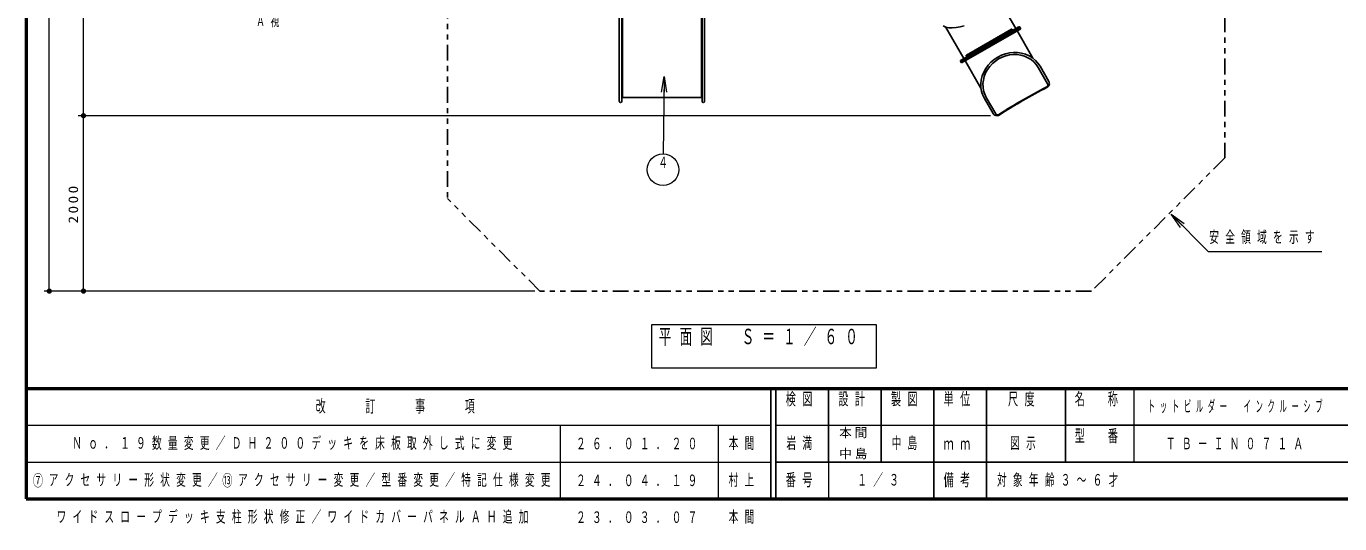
# Model space of a CAD drawing. Units: millimetres on the paper, scale 1:60. Extents: x -385 to 0, y -594 to 267.
# Drawn here: x -385 to -135.4, y -4.7 to 89.8 of the extents above; entities that cross this region are included whole.
import ezdxf
from ezdxf.enums import TextEntityAlignment as Align

# ---------------------------------------------------------------- set-up
doc = ezdxf.new("R2010")
doc.units = ezdxf.units.MM
doc.linetypes.add('USER1', pattern=[4.5, 2.5, -2])
doc.linetypes.add('USER3', pattern=[8, 3, -1, 1, -1, 1, -1])
for name, color, linetype, lineweight in [('1_60', 7, 'Continuous', 25), ('CLASS1', 7, 'Continuous', 25), ('NAKAMURA図枠', 7, 'Continuous', 13)]:
    doc.layers.add(name, color=color, linetype=linetype, lineweight=lineweight)
doc.layers.add('図面情報', color=7, linetype='Continuous')
doc.styles.add('ＭＳ ゴシック', font='')
doc.styles.get('ＭＳ ゴシック').set_extended_font_data('MS Gothic')

# ---------------------------------------------------------------- blocks, each defined once
blk = doc.blocks.new('filled_dot')
at = {"color": 0, "linetype": 'Continuous', "lineweight": -2, "const_width": 1.25}
blk.add_lwpolyline([(-0.625, 0, 1), (0.625, 0, 1)], format="xyb", close=True, dxfattribs=at)

msp = doc.modelspace()

# ---------------------------------------------------------------- linework, layer by layer
at = {"layer": '1_60', "lineweight": 13}
for p, q in [((-380.626, 39.484), (-380.626, 241.025)), ((-374.126, 72.817), (-374.126, 211.025)), ((-264.283, 77.307), (-263.745, 80.3)), ((-263.745, 80.3), (-263.934, 65.55)), ((-263.745, 80.3), (-263.783, 77.3)), ((-263.745, 80.3), (-263.283, 77.294)), ((-201.753, 72.817), (-375.126, 72.817)), ((-374.126, 39.484), (-374.126, 72.817)), ((-165.637, 51.601), (-167.404, 54.076)), ((-167.404, 54.076), (-164.93, 52.308)), ((-167.404, 54.076), (-165.283, 51.955)), ((-288.361, 39.484), (-381.626, 39.484)), ((-266.173, 33.059), (-266.173, 24.925)), ((-223.373, 33.059), (-266.173, 33.059)), ((-223.373, 24.925), (-223.373, 33.059)), ((-266.173, 24.925), (-223.373, 24.925))]:
    msp.add_line(p, q, dxfattribs=at)
at = {"layer": '1_60', "color": 2, "linetype": 'USER3'}
for p, q in [((-157.211, 123.666), (-157.211, 64.782)), ((-304.934, 110.281), (-304.934, 57.058)), ((-157.211, 64.782), (-182.508, 39.484)), ((-287.361, 39.484), (-304.934, 57.058)), ((-182.508, 39.484), (-287.361, 39.484))]:
    msp.add_line(p, q, dxfattribs=at)
at = {"layer": '1_60', "color": 190}
for p, q in [((-272.279, 75.548), (-272.279, 117.698)), ((-271.825, 75.548), (-271.825, 117.698)), ((-256.558, 75.548), (-256.558, 117.698)), ((-256.105, 75.548), (-256.105, 117.698))]:
    msp.add_line(p, q, dxfattribs=at)
at = {"layer": '1_60', "color": 94}
for p, q in [((-271.702, 76.215), (-271.702, 117.698)), ((-256.682, 76.215), (-256.682, 117.698)), ((-271.825, 76.132), (-271.785, 76.132)), ((-256.558, 76.132), (-256.598, 76.132))]:
    msp.add_line(p, q, dxfattribs=at)
at = {"layer": '1_60', "color": 140}
for p, q in [((-196.927, 89.381), (-200.395, 95.387)), ((-206.8, 83.681), (-210.268, 89.687)), ((-196.451, 89.656), (-207.277, 83.406)), ((-195.985, 89.348), (-207.243, 82.848)), ((-196.334, 89.454), (-207.16, 83.204)), ((-196.855, 89.423), (-206.872, 83.639)), ((-196.307, 89.739), (-196.855, 89.423)), ((-193.667, 83.734), (-196.811, 89.179)), ((-196.334, 89.454), (-196.393, 89.555)), ((-196.193, 89.709), (-195.985, 89.348)), ((-207.451, 83.209), (-207.243, 82.848)), ((-207.421, 83.323), (-206.872, 83.639)), ((-207.16, 83.204), (-207.218, 83.305)), ((-203.54, 78.034), (-206.684, 83.479)), ((-192.664, 81.997), (-190.872, 78.894)), ((-192.303, 82.205), (-190.655, 79.35)), ((-202.898, 76.088), (-201.249, 73.233)), ((-202.537, 76.297), (-200.745, 73.193))]:
    msp.add_line(p, q, dxfattribs=at)
at = {"layer": '1_60'}
for p, q in [((-197.735, 89.28), (-206.309, 84.33)), ((-206.151, 84.056), (-197.577, 89.006)), ((-197.559, 89.074), (-197.667, 89.262)), ((-206.327, 84.262), (-206.219, 84.074)), ((-256.682, 76.287), (-271.702, 76.287))]:
    msp.add_line(p, q, dxfattribs=at)
at = {"layer": '1_60', "color": 140, "linetype": 'USER1', "lineweight": 13}
for p, q in [((-196.236, 89.549), (-196.086, 89.29)), ((-207.292, 83.166), (-207.142, 82.906))]:
    msp.add_line(p, q, dxfattribs=at)
at = {"layer": '1_60', "color": 140}
for points in [[(-210.697, 89.87), (-210.21, 89.668), (-209.635, 89.549), (-208.985, 89.513), (-208.273, 89.563), (-207.514, 89.696), (-206.723, 89.911)], [(-192.303, 82.205), (-192.71, 82.804), (-193.199, 83.34), (-193.765, 83.805), (-194.396, 84.19), (-195.081, 84.489), (-195.81, 84.696), (-196.57, 84.808), (-197.347, 84.824), (-198.128, 84.742), (-198.9, 84.564), (-199.651, 84.294), (-200.366, 83.936), (-201.034, 83.496), (-201.643, 82.981), (-202.182, 82.401), (-202.644, 81.765), (-203.019, 81.085), (-203.302, 80.371), (-203.487, 79.636), (-203.571, 78.893), (-203.553, 78.154), (-203.433, 77.432), (-203.213, 76.74), (-202.898, 76.088)], [(-192.664, 81.997), (-193.043, 82.555), (-193.499, 83.055), (-194.026, 83.488), (-194.614, 83.846), (-195.253, 84.125), (-195.932, 84.318), (-196.64, 84.423), (-197.364, 84.437), (-198.092, 84.361), (-198.812, 84.195), (-199.511, 83.944), (-200.177, 83.61), (-200.8, 83.2), (-201.367, 82.72), (-201.87, 82.179), (-202.3, 81.587), (-202.65, 80.953), (-202.913, 80.287), (-203.086, 79.603), (-203.164, 78.91), (-203.147, 78.222), (-203.036, 77.549), (-202.831, 76.904), (-202.537, 76.297)]]:
    msp.add_lwpolyline(points, dxfattribs=at)
at = {"layer": '1_60', "lineweight": 13}
msp.add_lwpolyline([(-167.404, 54.076), (-160.327, 46.999), (-138.733, 46.999)], dxfattribs=at)
msp.add_circle((-263.972, 62.55), 3, dxfattribs=at)
at = {"layer": '1_60'}
for centre, start, end in [((-197.71, 89.237), 30, 120), ((-197.602, 89.049), 300, 30), ((-206.284, 84.287), 120, 210), ((-206.176, 84.099), 210, 300)]:
    msp.add_arc(centre, 0.05, start, end, dxfattribs=at)
at = {"layer": '1_60', "color": 140, "linetype": 'USER1', "lineweight": 13}
for centre, start, end in [((-196.308, 89.508), 30, 120), ((-207.22, 83.208), 120, 210)]:
    msp.add_arc(centre, 0.0833, start, end, dxfattribs=at)
at = {"layer": '1_60', "color": 140}
for centre, radius, start, end in [((-196.265, 89.667), 0.0833, 30, 120), ((-207.379, 83.25), 0.0833, 120, 210), ((-140.651, -19.493), 110.012, 117.26508, 122.73492), ((-140.651, -19.493), 109.895, 117.26508, 122.73492), ((-191.245, 78.678), 0.43, 297.26508, 30), ((-191.376, 78.933), 0.833, 297.26508, 30), ((-200.528, 73.65), 0.833, 210, 302.73492), ((-200.373, 73.409), 0.43, 210, 302.73492)]:
    msp.add_arc(centre, radius, start, end, dxfattribs=at)
at = {"layer": '1_60', "color": 190}
for centre in [(-272.052, 75.548), (-256.332, 75.548)]:
    msp.add_arc(centre, 0.227, 180, 0, dxfattribs=at)
at = {"layer": '1_60', "color": 94}
for centre, start, end in [((-271.785, 76.215), 270, 0), ((-256.598, 76.215), 180, 270)]:
    msp.add_arc(centre, 0.0833, start, end, dxfattribs=at)
at = {"layer": 'NAKAMURA図枠', "lineweight": 50}
for p, q in [((-385, 267), (-385, 0)), ((-385, 21), (0, 21)), ((-385, 0), (0, 0))]:
    msp.add_line(p, q, dxfattribs=at)
at = {"layer": 'NAKAMURA図枠', "color": 211, "lineweight": 25}
for p, q in [((-243.5, 21), (-243.5, 0)), ((-242.5, 21), (-242.5, 0)), ((-232.5, 21), (-232.5, 7)), ((-222.5, 21), (-222.5, 7)), ((-212.5, 21), (-212.5, 0)), ((-202.5, 21), (-202.5, 7)), ((-187.5, 21), (-187.5, 7)), ((-187.5, 14), (-70, 14)), ((-242.5, 7), (0, 7))]:
    msp.add_line(p, q, dxfattribs=at)
at = {"layer": 'NAKAMURA図枠'}
for p, q in [((-174.5, 21), (-174.5, 7)), ((-385, 14), (-243.5, 14)), ((-283.5, 14), (-283.5, 0)), ((-253.5, 14), (-253.5, 0)), ((-242.5, 14), (-187.5, 14)), ((-385, 7), (-243.5, 7)), ((-232.5, 7), (-232.5, 0))]:
    msp.add_line(p, q, dxfattribs=at)
at = {"layer": 'NAKAMURA図枠', "lineweight": 25}
msp.add_line((-202.5, 7), (-202.5, 0), dxfattribs=at)

# ---------------------------------------------------------------- block references
at = {"layer": '1_60', "lineweight": 13, "xscale": 0.4, "yscale": 0.4}
for p, rotation in [((-374.126, 72.817), 270), ((-374.126, 72.817), 90), ((-380.626, 39.484), 90), ((-374.126, 39.484), 90)]:
    msp.add_blockref('filled_dot', p, dxfattribs=dict(at, rotation=rotation))

# ---------------------------------------------------------------- texts
at = {"layer": '1_60', "style": 'ＭＳ ゴシック', "width": 0.6}
msp.add_text('４', height=2.199, dxfattribs=at).set_placement((-263.972, 65.05), align=Align.TOP_CENTER)
at = {"layer": '1_60', "insert": (-375.126, 56.151), "char_height": 1.833, "attachment_point": 8, "rotation": 90, "style": 'ＭＳ ゴシック'}
msp.add_mtext('\\T1.33;\\W1.15;2000', dxfattribs=at)
at = {"layer": '1_60', "style": 'ＭＳ ゴシック'}
for s, insert, char_height, attachment_point in [('\\T1.64;\\W0.6;安全領域を示す', (-160.149, 49.649), 2.199, 4), ('\\T1.64;\\W0.6;平面図\u3000Ｓ＝１／６０', (-264.773, 32.325), 2.933, 1)]:
    msp.add_mtext(s, dxfattribs=dict(at, insert=insert, char_height=char_height, attachment_point=attachment_point))
at = {"layer": 'CLASS1', "insert": (-338.573, 90.741), "char_height": 1.979, "attachment_point": 5, "style": 'ＭＳ ゴシック'}
msp.add_mtext('\\T1.64;\\W0.6;Ａ視', dxfattribs=at)
at = {"layer": 'NAKAMURA図枠', "color": 4, "char_height": 2.346, "style": 'ＭＳ ゴシック'}
for s, insert, attachment_point in [('\\T1.64;\\W0.6;検図', (-237.5, 20.167), 2), ('\\T1.64;\\W0.6;設計', (-227.5, 20.167), 2), ('\\T1.64;\\W0.6;製図', (-217.5, 20.167), 2), ('\\T1.64;\\W0.6;単位', (-207.5, 20.167), 2), ('\\T1.64;\\W0.6;尺度', (-195.25, 20.167), 2), ('\\T1.64;\\W0.6;名\u3000称', (-181, 20.167), 2), ('\\T1.64;\\W0.6;改\u3000\u3000訂\u3000\u3000事\u3000\u3000項', (-314.25, 17.5), 5), ('\\T1.64;\\W0.6;型\u3000番', (-181, 13.167), 2), ('\\T1.64;\\W0.6;ｍｍ', (-207.5, 10.5), 5), ('\\T1.64;\\W0.6;番号', (-237.5, 3.5), 5), ('\\T1.64;\\W0.6;備考', (-207.5, 3.5), 5)]:
    msp.add_mtext(s, dxfattribs=dict(at, insert=insert, attachment_point=attachment_point))
at = {"layer": '図面情報', "style": 'ＭＳ ゴシック', "width": 0.65}
for s, p in [('⑦', (-383.75, 3.5)), ('⑬', (-347.75, 3.5))]:
    msp.add_text(s, height=2.199, dxfattribs=at).set_placement(p, align=Align.MIDDLE_LEFT)
at = {"layer": '図面情報', "style": 'ＭＳ ゴシック'}
for s, insert, char_height, attachment_point in [('\\T1.64;\\W0.45;トットビルダー\u3000インクルーシブ', (-154.75, 17.5), 2.199, 5), ('\\T1.23;本間', (-230.5, 12.5), 1.76, 4), ('\\T1.64;\\W0.6;Ｎｏ．１９数量変更／ＤＨ２００デッキを床板取外し式に変更', (-376.25, 10.5), 2.199, 4), ('\\T1.64;\\W0.6;２６．０１．２０', (-280.5, 10.5), 2.199, 4), ('\\T1.64;\\W0.6;本間', (-251.5, 10.5), 2.199, 4), ('\\T1.64;\\W0.6;岩満', (-237.5, 10.5), 2.199, 5), ('\\T1.64;\\W0.6;中島', (-217.5, 10.5), 2.199, 5), ('\\T1.64;\\W0.6;図示', (-198, 10.5), 2.199, 4), ('\\T1.64;\\W0.6;ＴＢ－ＩＮ０７１Ａ', (-154.75, 10.5), 2.199, 5), ('\\T1.23;中島', (-230.5, 8.5), 1.76, 4), ('\\T1.64;\\W0.6;アクセサリー形状変更／', (-380.75, 3.5), 2.199, 4), ('\\T1.64;\\W0.6;アクセサリー変更／型番変更／特記仕様変更', (-344.75, 3.5), 2.199, 4), ('\\T1.64;\\W0.6;村上', (-251.5, 3.5), 2.199, 4), ('\\T1.64;\\W0.6;１／３', (-222.5, 3.5), 2.199, 5), ('\\T1.64;\\W0.6;対象年齢３～６才', (-200.5, 3.5), 2.199, 4), ('\\T1.64;\\W0.6;２４．０４．１９', (-280.5, 3.5), 2.199, 4), ('\\T1.64;\\W0.6;ワイドスロープデッキ支柱形状修正／ワイドカバーパネルＡＨ追加', (-379.25, -3.5), 2.199, 4), ('\\T1.64;\\W0.6;２３．０３．０７', (-280.5, -3.5), 2.199, 4), ('\\T1.64;\\W0.6;本間', (-251.5, -3.5), 2.199, 4)]:
    msp.add_mtext(s, dxfattribs=dict(at, insert=insert, char_height=char_height, attachment_point=attachment_point))

doc.saveas('drawing.dxf')
